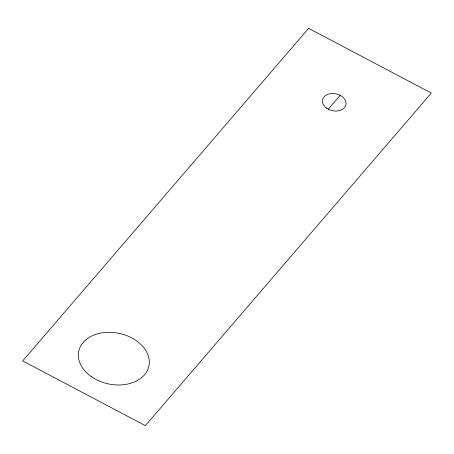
<?xml version="1.0" encoding="UTF-8"?>
<svg xmlns="http://www.w3.org/2000/svg" width="454" height="454" viewBox="0 0 454 454"><rect width="100%" height="100%" fill="white"/><g stroke="black" fill="none" stroke-linecap="round" stroke-linejoin="round"><path stroke-width="0.68" d="M328.27 109.21L340.188 95.351M308.641 28.341L22.7 360.924L145.359 425.659L431.3 93.076L308.641 28.341M91.106 376.462A35.86 25.838 11.9 0 0 148.793 366.548A35.86 25.838 11.9 0 0 101.548 332.935A35.86 25.838 11.9 0 0 91.106 376.462M326.403 108.035A11.952 8.615 11.9 0 0 345.829 105.152A11.952 8.615 11.9 0 0 330.455 93.66A11.952 8.615 11.9 0 0 326.403 108.035"/></g></svg>
